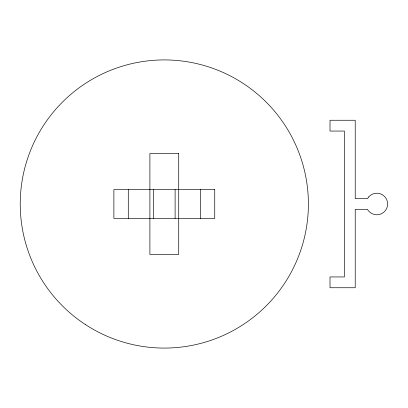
<?xml version="1.0" encoding="UTF-8"?>
<svg xmlns="http://www.w3.org/2000/svg" width="408" height="408" viewBox="0 0 408 408"><rect width="100%" height="100%" fill="white"/><g stroke="black" fill="none" stroke-linecap="round" stroke-linejoin="round"><path stroke-width="0.61" d="M200.328 189.593L200.328 218.407M175.114 189.593L175.114 218.407M153.505 189.593L153.505 218.407M128.291 189.593L128.291 218.407M368.572 197.033L367.572 198.599L355.22 198.599L355.22 120.253L330.006 120.253L330.006 131.06L344.413 131.06L344.413 276.94L330.006 276.94L330.006 287.747L355.22 287.747L355.22 209.401L367.567 209.401L367.965 210.176A10.807 10.807 0 0 0 383.755 212.298A10.807 10.807 0 0 0 384.494 196.381A10.807 10.807 0 0 0 368.572 197.033M178.719 153.571L149.899 153.571L149.899 254.429L178.719 254.429L178.719 153.571M214.741 189.593L113.883 189.593L113.883 218.407L214.741 218.407L214.741 189.593M85.44 324.579A144.085 144.085 0 0 0 308.168 212.012A144.085 144.085 0 0 0 99.317 75.409A144.085 144.085 0 0 0 85.44 324.579"/></g></svg>
